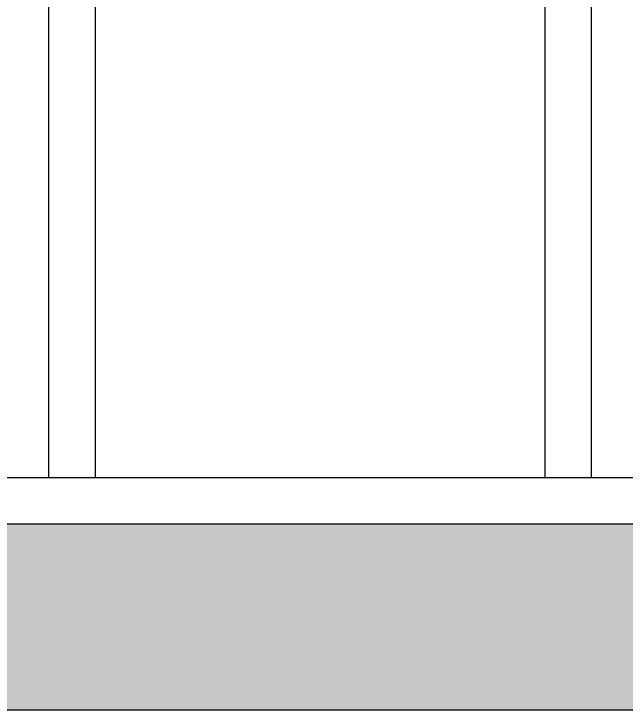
# Model space of a CAD drawing. Header units: inches. Extents: x -1316 to 22433, y -200 to 8737.
# Drawn here: x 217.07 to 236.81, y 770.43 to 792.87 of the extents above; entities that cross this region are included whole.
import ezdxf

# ---------------------------------------------------------------- set-up
doc = ezdxf.new("R2010")
doc.units = ezdxf.units.IN
doc.header["$LTSCALE"] = 10
doc.header["$MEASUREMENT"] = 0
for name, color, linetype in [('S-FLOR', 7, 'CONTINUOUS'), ('S-HATCH', 5, 'CONTINUOUS'), ('S-ROOF', 2, 'CONTINUOUS'), ('S-WALL', 6, 'CONTINUOUS')]:
    doc.layers.add(name, color=color, linetype=linetype)

# ---------------------------------------------------------------- blocks, each defined once
blk = doc.blocks.new('*U663')
at = {"layer": 'S-HATCH'}
h = blk.add_hatch(dxfattribs=at)
h.set_pattern_fill('AR-CONC', color=256, scale=0.5, style=0)
h.set_pattern_definition([(50, (10.0415, -5.5034), (3.5863, -0.31376), [0.375, -4.125]), (355, (10.0415, -5.5034), (-0.69376, 3.76096), [0.3, -3.3]), (100.4514, (10.3404, -5.5296), (2.89255, 3.4472), [0.3187, -3.50571]), (46.1842, (10.0415, -4.5034), (5.3362, -0.8276), [0.5625, -6.1875]), (96.6356, (10.486, -4.5724), (4.67331, 4.87059), [0.47805, -5.25856]), (351.184, (10.0415, -4.5034), (4.6733, 4.8706), [0.45, -4.95]), (21, (10.5415, -4.7534), (2.984535, -2.013094), [0.375, -4.125]), (326, (10.5415, -4.7534), (1.21658, 3.62575), [0.3, -3.3]), (71.4514, (10.7902, -4.921), (4.20111, 1.61265), [0.3187, -3.50571]), (37.5, (10.0415, -5.5034), (0.060799, 1.664469), [0, -3.26, 0, -3.35, 0, -3.3125]), (7.5, (10.0415, -5.5034), (1.315348, 1.972059), [0, -1.91, 0, -3.185, 0, -1.2625]), (327.5, (8.9265, -5.5034), (2.669112, -0.112774), [0, -1.25, 0, -3.9, 0, -5.175]), (317.5, (8.4265, -5.5034), (2.91593, 0.500525), [0, -1.625, 0, -2.59, 0, -3.675])])
edge = h.paths.add_edge_path()
edge.add_line((-21.19267, 15.78519), (-21.19267, 15.63515))
edge.add_arc((-20.94267, 15.63515), 0.25, 180, 270)
edge.add_line((-20.94267, 15.38515), (-20.13157, 15.38515))
edge.add_arc((-20.13157, 15.13515), 0.25, -51.111161, 90, ccw=False)
edge.add_line((-19.97462, 14.94056), (-22.41072, 12.97565))
edge.add_arc((-22.25376, 12.78106), 0.25, 128.888839, 270)
edge.add_line((-22.25376, 12.53106), (-21.44267, 12.53106))
edge.add_arc((-21.44267, 12.28106), 0.25, 0, 90, ccw=False)
edge.add_line((-21.19267, 12.28106), (-21.19267, 9.78519))
edge.add_line((-21.19267, 9.78519), (-134.58867, 9.78519))
edge.add_line((-134.58867, 9.78519), (-134.58867, 12.28106))
edge.add_arc((-134.83867, 12.28106), 0.25, 0, 90)
edge.add_line((-134.83867, 12.53106), (-135.64976, 12.53106))
edge.add_arc((-135.64976, 12.78106), 0.25, 128.888839, 270, ccw=False)
edge.add_line((-135.80672, 12.97565), (-133.37062, 14.94056))
edge.add_arc((-133.52757, 15.13515), 0.25, 308.888839, 450)
edge.add_line((-133.52757, 15.38515), (-134.33867, 15.38515))
edge.add_arc((-134.33867, 15.63515), 0.25, 180, 270, ccw=False)
edge.add_line((-134.58867, 15.63515), (-134.58867, 15.78519))
edge.add_line((-134.58867, 15.78519), (-21.19267, 15.78519))
at = {"layer": 'S-FLOR'}
blk.add_line((-134.58867, 15.78519), (-21.19267, 15.78519), dxfattribs=at)
at = {"layer": 'S-HATCH'}
blk.add_lwpolyline([(-21.19267, 15.78519), (-21.19267, 15.63515, 0.41421356), (-20.94267, 15.38515), (-20.13157, 15.38515, -0.70745766), (-19.97462, 14.94056), (-22.41072, 12.97565, 0.70745766), (-22.25376, 12.53106), (-21.44267, 12.53106, -0.41421356), (-21.19267, 12.28106), (-21.19267, 9.78519), (-134.58867, 9.78519), (-134.58867, 12.28106, 0.41421356), (-134.83867, 12.53106), (-135.64976, 12.53106, -0.70745766), (-135.80672, 12.97565), (-133.37062, 14.94056, 0.70745766), (-133.52757, 15.38515), (-134.33867, 15.38515, -0.41421356), (-134.58867, 15.63515), (-134.58867, 15.78519)], format="xyb", close=True, dxfattribs=at)
at = {"layer": 'S-WALL'}
for p, q in [((-62.67192, 100.03519), (-62.67192, 17.28519)), ((-61.17192, 100.03519), (-61.17192, 17.28519)), ((-46.67192, 100.03519), (-46.67192, 17.28519)), ((-45.17192, 100.03519), (-45.17192, 17.28519)), ((-134.58867, 17.28519), (-21.19267, 17.28519))]:
    blk.add_line(p, q, dxfattribs=at)

msp = doc.modelspace()

# ---------------------------------------------------------------- block references
at = {"layer": 'S-ROOF'}
msp.add_blockref('*U663', (280.85632, 760.64967), dxfattribs=at)

doc.saveas('drawing.dxf')
